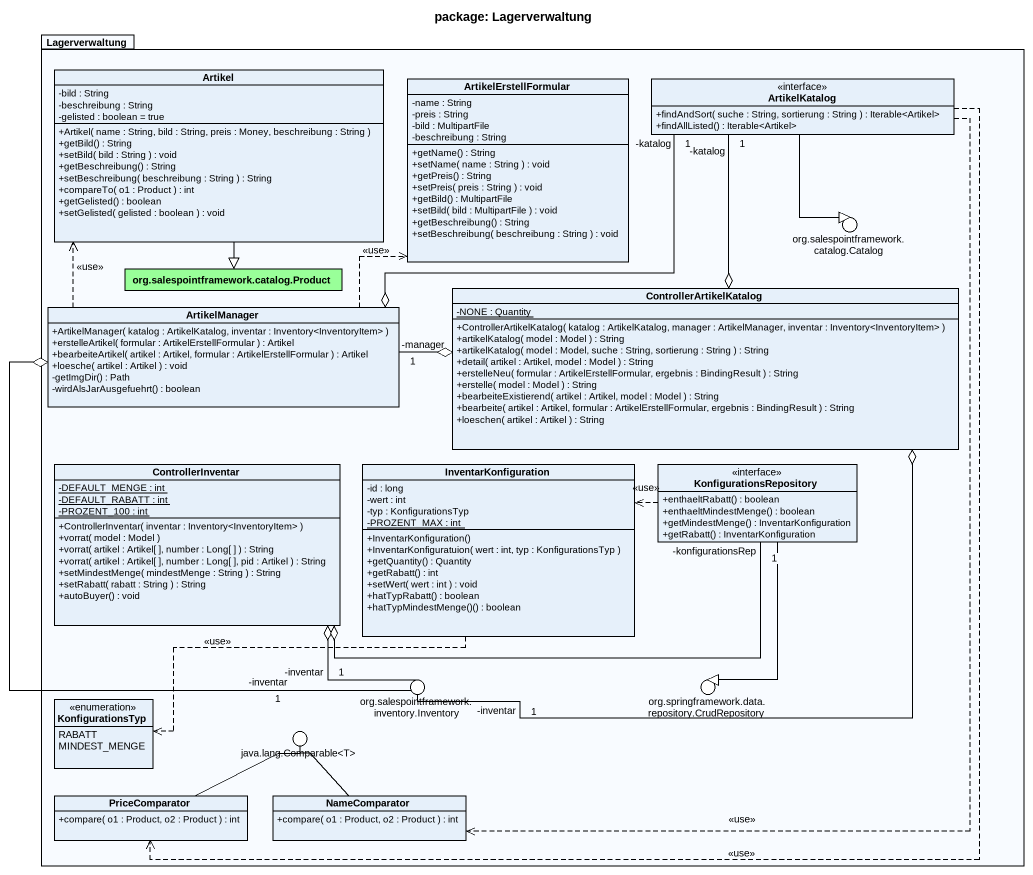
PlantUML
@startuml
title package: Lagerverwaltung
allowmixing
hide circle
hide empty members
skinparam classAttributeIconSize 0
package Lagerverwaltung {
  class Artikel {
    -bild : String
    -beschreibung : String
    -gelisted : boolean = true
    +Artikel( name : String, bild : String, preis : Money, beschreibung : String )
    +getBild() : String
    +setBild( bild : String ) : void
    +getBeschreibung() : String
    +setBeschreibung( beschreibung : String ) : String
    +compareTo( o1 : Product ) : int
    +getGelisted() : boolean
    +setGelisted( gelisted : boolean ) : void
  }
  class ArtikelErstellFormular {
    -name : String
    -preis : String
    -bild : MultipartFile
    -beschreibung : String
    +getName() : String
    +setName( name : String ) : void
    +getPreis() : String
    +setPreis( preis : String ) : void
    +getBild() : MultipartFile
    +setBild( bild : MultipartFile ) : void
    +getBeschreibung() : String
    +setBeschreibung( beschreibung : String ) : void
  }
  interface ArtikelKatalog {
    +findAndSort( suche : String, sortierung : String ) : Iterable<Artikel>
    +findAllListed() : Iterable<Artikel>
  }
  class ArtikelManager {
    +ArtikelManager( katalog : ArtikelKatalog, inventar : Inventory<InventoryItem> )
    +erstelleArtikel( formular : ArtikelErstellFormular ) : Artikel
    +bearbeiteArtikel( artikel : Artikel, formular : ArtikelErstellFormular ) : Artikel
    +loesche( artikel : Artikel ) : void
    -getImgDir() : Path
    -wirdAlsJarAusgefuehrt() : boolean
  }
  class "org.salespointframework.catalog.Product" as org_salespointframework_2 #99FF99
  class ControllerArtikelKatalog {
    {static} -NONE : Quantity
    +ControllerArtikelKatalog( katalog : ArtikelKatalog, manager : ArtikelManager, inventar : Inventory<InventoryItem> )
    +artikelKatalog( model : Model ) : String
    +artikelKatalog( model : Model, suche : String, sortierung : String ) : String
    +detail( artikel : Artikel, model : Model ) : String
    +erstelleNeu( formular : ArtikelErstellFormular, ergebnis : BindingResult ) : String
    +erstelle( model : Model ) : String
    +bearbeiteExistierend( artikel : Artikel, model : Model ) : String
    +bearbeite( artikel : Artikel, formular : ArtikelErstellFormular, ergebnis : BindingResult ) : String
    +loeschen( artikel : Artikel ) : String
  }
  class ControllerInventar {
    {static} -DEFAULT_MENGE : int
    {static} -DEFAULT_RABATT : int
    {static} -PROZENT_100 : int
    +ControllerInventar( inventar : Inventory<InventoryItem> )
    +vorrat( model : Model )
    +vorrat( artikel : Artikel[ ], number : Long[ ] ) : String
    +vorrat( artikel : Artikel[ ], number : Long[ ], pid : Artikel ) : String
    +setMindestMenge( mindestMenge : String ) : String
    +setRabatt( rabatt : String ) : String
    +autoBuyer() : void
  }
  class InventarKonfiguration {
    -id : long
    -wert : int
    -typ : KonfigurationsTyp
    {static} -PROZENT_MAX : int
    +InventarKonfiguration()
    +InventarKonfiguratuion( wert : int, typ : KonfigurationsTyp )
    +getQuantity() : Quantity
    +getRabatt() : int
    +setWert( wert : int ) : void
    +hatTypRabatt() : boolean
    +hatTypMindestMenge()() : boolean
  }
  interface KonfigurationsRepository {
    +enthaeltRabatt() : boolean
    +enthaeltMindestMenge() : boolean
    +getMindestMenge() : InventarKonfiguration
    +getRabatt() : InventarKonfiguration
  }
  enum KonfigurationsTyp {
    RABATT
    MINDEST_MENGE
  }
  class PriceComparator {
    +compare( o1 : Product, o2 : Product ) : int
  }
  class NameComparator {
    +compare( o1 : Product, o2 : Product ) : int
  }
}
() "org.salespointframework.catalog.Catalog" as org_salespointframework #99FF99
() "org.salespointframework.inventory.Inventory" as org_salespointframework_3 #99FF99
() "org.springframework.data.repository.CrudRepository" as org_springframework_data #99FF99
() "java.lang.Comparable<T>" as java_lang_Comparable_T
Lagerverwaltung -up- org_salespointframework
Lagerverwaltung -- org_salespointframework_3
Lagerverwaltung -- org_springframework_data
Lagerverwaltung -- java_lang_Comparable_T
Artikel --|> org_salespointframework_2
ArtikelKatalog --|> org_salespointframework
ArtikelKatalog ..> PriceComparator : <<use>>
ArtikelKatalog ..> NameComparator : <<use>>
ArtikelManager .up.> Artikel : <<use>>
ArtikelManager .up.> ArtikelErstellFormular : <<use>>
ArtikelManager o-right- "-katalog\n1" ArtikelKatalog
ArtikelManager o-- "-inventar\n1" org_salespointframework_3
ControllerArtikelKatalog o-up- "-katalog\n1" ArtikelKatalog
ControllerArtikelKatalog o-left- "-manager\n1" ArtikelManager
ControllerArtikelKatalog o-- "-inventar\n1" org_salespointframework_3
ControllerInventar o-right- "-konfigurationsRep\n1" KonfigurationsRepository
ControllerInventar o-- "-inventar\n1" org_salespointframework_3
InventarKonfiguration .left.> KonfigurationsTyp : <<use>>
KonfigurationsRepository .left.> InventarKonfiguration : <<use>>
KonfigurationsRepository --|> org_springframework_data
PriceComparator -right- java_lang_Comparable_T
NameComparator -up- java_lang_Comparable_T
@enduml
